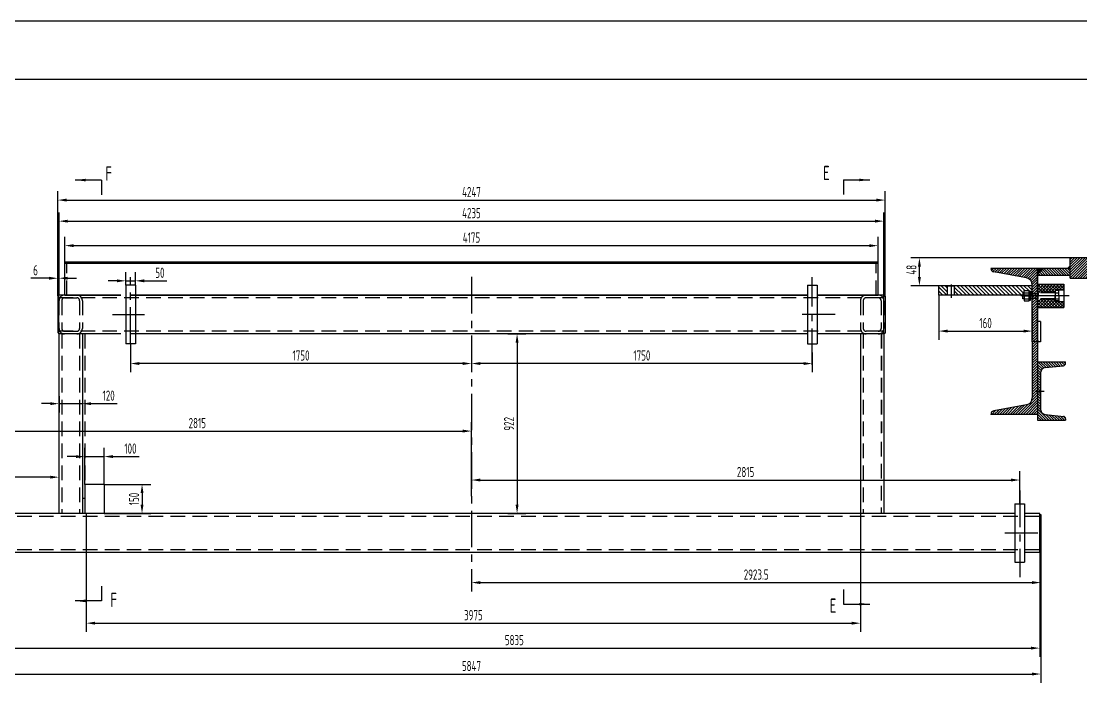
# Model space of a CAD drawing. Header units: millimetres. Extents: x 0 to 12615, y 0 to 8910.
# Drawn here: x 4293 to 9733, y 5514 to 8910 of the extents above; entities that cross this region are included whole.
import ezdxf
from ezdxf.enums import TextEntityAlignment as Align

# ---------------------------------------------------------------- set-up
doc = ezdxf.new("R2010")
doc.units = ezdxf.units.MM
doc.header["$LTSCALE"] = 150
doc.linetypes.add('F', pattern=[0.75, 0.5, -0.25])
doc.linetypes.add('G', pattern=[2, 1.25, -0.25, 0.25, -0.25])
for name, color, linetype in [('01', 7, 'Continuous'), ('02', 1, 'Continuous'), ('04', 2, 'F'), ('05', 4, 'G'), ('08', 1, 'Continuous'), ('10', 1, 'Continuous'), ('11', 3, 'Continuous')]:
    doc.layers.add(name, color=color, linetype=linetype)
doc.styles.get("Standard").update_dxf_attribs({"font": 'isocp', "width": 0.707, "bigfont": 'intecad.shx'})
doc.dimstyles.new('INTE', dxfattribs={"dimscale": 15, "dimtxt": 3.5, "dimasz": 3, "dimexe": 3, "dimexo": 0, "dimgap": 1, "dimtad": 1, "dimdsep": 46, "dimtxsty": 'Standard', "dimcen": 0, "dimclrd": 1, "dimclre": 1, "dimclrt": 3, "dimaunit": 1, "dimadec": 0, "dimazin": 0, "dimtfac": 1, "dimtmove": 0, "dimatfit": 0, "dimfxl": 1, "dimarcsym": 0})
pattern_1 = [(135, (-3779.765, 4194.503), (-6.735192, -6.735192), [])]

# ---------------------------------------------------------------- blocks, each defined once
blk = doc.blocks.new('槽钢')
at = {"layer": '01', "color": 7, "linetype": 'Continuous'}
for p, q in [((0, 50), (0, -50)), ((0, 50), (48, 50)), ((0, 50), (48, 50)), ((48, 47.5), (48, 50)), ((5.3, 31.6), (5.3, -31.6)), ((0, -50), (48, -50)), ((48, -47.5), (48, -50))]:
    blk.add_line(p, q, dxfattribs=at)
at = {"layer": '01'}
for p, q in [((12.9, 40.1), (44.2, 43.3)), ((12.9, -40.1), (44.2, -43.3))]:
    blk.add_line(p, q, dxfattribs=at)
for centre, radius, start, end in [((13.8, 31.6), 8.5, 95.9762, 180), ((43.8, 47.5), 4.2, 275.9762, 0), ((13.8, -31.6), 8.5, 180, 264.0238), ((43.8, -47.5), 4.2, 0, 84.0238)]:
    blk.add_arc(centre, radius, start, end, dxfattribs=at)
at = {"layer": '05', "color": 4, "linetype": 'G'}
blk.add_line((-4, 0), (11.4, 0), dxfattribs=at)
blk = doc.blocks.new('*U85')
at = {"layer": '01'}
for p, q in [((0, 125), (80, 125)), ((0, 0), (0, 125)), ((18.8, 108.5), (75.1, 119.1)), ((9, 0), (9, 96.7)), ((0, 0), (0, -125)), ((9, 0), (9, -96.7)), ((18.8, -108.5), (75.1, -119.1)), ((0, -125), (80, -125))]:
    blk.add_line(p, q, dxfattribs=at)
for centre, radius, start, end in [((74, 125), 6, 280.7056, 0), ((21, 96.7), 12, 100.7056, 180), ((21, -96.7), 12, 180, 259.2944), ((74, -125), 6, 360, 79.2944)]:
    blk.add_arc(centre, radius, start, end, dxfattribs=at)
at = {"layer": '05'}
blk.add_line((-2.1, 0), (10.6, 0), dxfattribs=at)
blk = doc.blocks.new('*D87')
at = {"layer": '08', "color": 1, "lineweight": -2}
for p, q in [((4627.5, 6382.4), (4627.5, 5774.9)), ((8602.5, 6382.4), (8602.5, 5774.9)), ((4672.5, 5819.9), (8557.5, 5819.9))]:
    blk.add_line(p, q, dxfattribs=at)
at = {"layer": '08', "color": 1}
for points in [[(4672.5, 5827.4), (4672.5, 5812.4), (4627.5, 5819.9)], [(8557.5, 5827.4), (8557.5, 5812.4), (8602.5, 5819.9)]]:
    blk.add_solid(points, dxfattribs=at)
at = {"layer": 'Defpoints', "color": 0}
for p in [(4627.5, 6382.4), (8602.5, 6382.4), (8602.5, 5819.9)]:
    blk.add_point(p, dxfattribs=at)
at = {"layer": '08', "color": 3, "insert": (6615, 5861.1), "char_height": 52.5, "attachment_point": 5}
blk.add_mtext('3975', dxfattribs=at)
blk = doc.blocks.new('*D151')
at = {"layer": '08', "color": 1, "lineweight": -2}
for p, q in [((4487.5, 7504.4), (4487.5, 7928.6)), ((8722.5, 7504.4), (8722.5, 7928.6)), ((4532.5, 7883.6), (8677.5, 7883.6))]:
    blk.add_line(p, q, dxfattribs=at)
at = {"layer": '08', "color": 1}
for points in [[(4532.5, 7891.1), (4532.5, 7876.1), (4487.5, 7883.6)], [(8677.5, 7891.1), (8677.5, 7876.1), (8722.5, 7883.6)]]:
    blk.add_solid(points, dxfattribs=at)
at = {"layer": 'Defpoints', "color": 0}
for p in [(8722.5, 7883.6), (4487.5, 7504.4), (8722.5, 7504.4)]:
    blk.add_point(p, dxfattribs=at)
at = {"layer": '08', "color": 3, "insert": (6605, 7924.9), "char_height": 52.5, "attachment_point": 5}
blk.add_mtext('4235', dxfattribs=at)
blk = doc.blocks.new('*D159')
at = {"layer": '08', "color": 1, "lineweight": -2}
for p, q in [((4487.5, 6984.6), (4487.5, 6901.8)), ((4607.5, 6984.6), (4607.5, 6901.8)), ((4442.5, 6946.8), (4397.5, 6946.8)), ((4487.5, 6946.8), (4607.5, 6946.8)), ((4652.5, 6946.8), (4786.9, 6946.8))]:
    blk.add_line(p, q, dxfattribs=at)
at = {"layer": '08', "color": 1}
for points in [[(4442.5, 6954.3), (4442.5, 6939.3), (4487.5, 6946.8)], [(4652.5, 6954.3), (4652.5, 6939.3), (4607.5, 6946.8)]]:
    blk.add_solid(points, dxfattribs=at)
at = {"layer": 'Defpoints', "color": 0}
for p in [(4487.5, 6984.6), (4607.5, 6984.6), (4607.5, 6946.8)]:
    blk.add_point(p, dxfattribs=at)
at = {"layer": '08', "color": 3, "insert": (4742.2, 6988), "char_height": 52.5, "attachment_point": 5}
blk.add_mtext('120', dxfattribs=at)
blk = doc.blocks.new('*D160')
at = {"layer": '08', "color": 1, "lineweight": -2}
for p, q in [((4619.5, 6532.4), (4619.5, 6720)), ((4719.5, 6532.4), (4719.5, 6720)), ((4574.5, 6675), (4529.5, 6675)), ((4619.5, 6675), (4719.5, 6675)), ((4764.5, 6675), (4898.9, 6675))]:
    blk.add_line(p, q, dxfattribs=at)
at = {"layer": '08', "color": 1}
for points in [[(4574.5, 6682.5), (4574.5, 6667.5), (4619.5, 6675)], [(4764.5, 6682.5), (4764.5, 6667.5), (4719.5, 6675)]]:
    blk.add_solid(points, dxfattribs=at)
at = {"layer": 'Defpoints', "color": 0}
for p in [(4719.5, 6675), (4619.5, 6532.4), (4719.5, 6532.4)]:
    blk.add_point(p, dxfattribs=at)
at = {"layer": '08', "color": 3, "insert": (4854.2, 6716.3), "char_height": 52.5, "attachment_point": 5}
blk.add_mtext('100', dxfattribs=at)
blk = doc.blocks.new('*D161')
at = {"layer": '08', "color": 1, "lineweight": -2}
for p, q in [((4719.5, 6532.4), (4958.8, 6532.4)), ((4913.8, 6487.4), (4913.8, 6427.4)), ((4719.5, 6382.4), (4958.8, 6382.4))]:
    blk.add_line(p, q, dxfattribs=at)
at = {"layer": '08', "color": 1}
for points in [[(4906.3, 6487.4), (4921.3, 6487.4), (4913.8, 6532.4)], [(4906.3, 6427.4), (4921.3, 6427.4), (4913.8, 6382.4)]]:
    blk.add_solid(points, dxfattribs=at)
at = {"layer": 'Defpoints', "color": 0}
for p in [(4719.5, 6532.4), (4719.5, 6382.4), (4913.8, 6382.4)]:
    blk.add_point(p, dxfattribs=at)
at = {"layer": '08', "color": 3, "insert": (4872.6, 6457.4), "char_height": 52.5, "attachment_point": 5, "rotation": 90}
blk.add_mtext('150', dxfattribs=at)
blk = doc.blocks.new('*D163')
at = {"layer": '08', "color": 1, "lineweight": -2}
for p, q in [((9679.5, 7695.4), (8860, 7695.4)), ((8905, 7596.4), (8905, 7650.4)), ((9004.5, 7551.4), (8860, 7551.4))]:
    blk.add_line(p, q, dxfattribs=at)
at = {"layer": '08', "color": 1}
for points in [[(8897.5, 7650.4), (8912.5, 7650.4), (8905, 7695.4)], [(8897.5, 7596.4), (8912.5, 7596.4), (8905, 7551.4)]]:
    blk.add_solid(points, dxfattribs=at)
at = {"layer": 'Defpoints', "color": 0}
for p in [(8905, 7695.4), (9679.5, 7695.4), (9004.5, 7551.4)]:
    blk.add_point(p, dxfattribs=at)
at = {"layer": '08', "color": 3, "insert": (8863.8, 7623.4), "char_height": 52.5, "attachment_point": 5, "rotation": 90}
blk.add_mtext(' 48  ', dxfattribs=at)
blk = doc.blocks.new('*D168')
at = {"layer": '08', "color": 1, "lineweight": -2}
for p, q in [((3687.5, 6382.4), (3687.5, 6614.5)), ((4487.5, 6382.4), (4487.5, 6614.5)), ((4442.5, 6569.5), (3732.5, 6569.5))]:
    blk.add_line(p, q, dxfattribs=at)
at = {"layer": '08', "color": 1}
for points in [[(3732.5, 6577), (3732.5, 6562), (3687.5, 6569.5)], [(4442.5, 6577), (4442.5, 6562), (4487.5, 6569.5)]]:
    blk.add_solid(points, dxfattribs=at)
at = {"layer": 'Defpoints', "color": 0}
for p in [(3687.5, 6569.5), (3687.5, 6382.4), (4487.5, 6382.4)]:
    blk.add_point(p, dxfattribs=at)
at = {"layer": '08', "color": 3, "insert": (4087.5, 6610.8), "char_height": 52.5, "attachment_point": 5}
blk.add_mtext('800', dxfattribs=at)
blk = doc.blocks.new('*D135')
at = {"layer": '08', "color": 1, "lineweight": -2}
for p, q in [((3687.5, 6182.4), (3687.5, 5647)), ((9522.5, 6182.4), (9522.5, 5647)), ((3732.5, 5692), (9477.5, 5692))]:
    blk.add_line(p, q, dxfattribs=at)
at = {"layer": '08', "color": 1}
for points in [[(3732.5, 5699.5), (3732.5, 5684.5), (3687.5, 5692)], [(9477.5, 5699.5), (9477.5, 5684.5), (9522.5, 5692)]]:
    blk.add_solid(points, dxfattribs=at)
at = {"layer": 'Defpoints', "color": 0}
for p in [(3687.5, 6182.4), (9522.5, 6182.4), (9522.5, 5692)]:
    blk.add_point(p, dxfattribs=at)
at = {"layer": '08', "color": 3, "insert": (6825.2, 5733.2), "char_height": 52.5, "attachment_point": 5}
blk.add_mtext('5835', dxfattribs=at)
blk = doc.blocks.new('*D137')
at = {"layer": '08', "color": 1, "lineweight": -2}
for p, q in [((3681.5, 6187.6), (3681.5, 5513.8)), ((9528.5, 6187.6), (9528.5, 5513.8)), ((3726.5, 5558.8), (9483.5, 5558.8))]:
    blk.add_line(p, q, dxfattribs=at)
at = {"layer": '08', "color": 1}
for points in [[(3726.5, 5566.3), (3726.5, 5551.3), (3681.5, 5558.8)], [(9483.5, 5566.3), (9483.5, 5551.3), (9528.5, 5558.8)]]:
    blk.add_solid(points, dxfattribs=at)
at = {"layer": 'Defpoints', "color": 0}
for p in [(3681.5, 6187.6), (9528.5, 6187.6), (9528.5, 5558.8)]:
    blk.add_point(p, dxfattribs=at)
at = {"layer": '08', "color": 3, "insert": (6605, 5600.1), "char_height": 52.5, "attachment_point": 5}
blk.add_mtext('5847', dxfattribs=at)
blk = doc.blocks.new('*D138')
at = {"layer": '08', "color": 1, "lineweight": -2}
for p, q in [((4481.5, 7499.6), (4481.5, 7635.5)), ((4487.5, 7504.4), (4487.5, 7635.5)), ((4436.5, 7590.5), (4342.6, 7590.5)), ((4487.5, 7590.5), (4481.5, 7590.5)), ((4532.5, 7590.5), (4577.5, 7590.5))]:
    blk.add_line(p, q, dxfattribs=at)
at = {"layer": '08', "color": 1}
for points in [[(4436.5, 7598), (4436.5, 7583), (4481.5, 7590.5)], [(4532.5, 7598), (4532.5, 7583), (4487.5, 7590.5)]]:
    blk.add_solid(points, dxfattribs=at)
at = {"layer": 'Defpoints', "color": 0}
for p in [(4481.5, 7590.5), (4481.5, 7499.6), (4487.5, 7504.4)]:
    blk.add_point(p, dxfattribs=at)
at = {"layer": '08', "color": 3, "insert": (4367, 7631.7), "char_height": 52.5, "attachment_point": 5}
blk.add_mtext('6', dxfattribs=at)
blk = doc.blocks.new('*D139')
at = {"layer": '08', "color": 1, "lineweight": -2}
for p, q in [((4481.5, 7499.6), (4481.5, 8036.7)), ((8728.5, 7499.4), (8728.5, 8036.7)), ((4526.5, 7991.7), (8683.5, 7991.7))]:
    blk.add_line(p, q, dxfattribs=at)
at = {"layer": '08', "color": 1}
for points in [[(4526.5, 7999.2), (4526.5, 7984.2), (4481.5, 7991.7)], [(8683.5, 7999.2), (8683.5, 7984.2), (8728.5, 7991.7)]]:
    blk.add_solid(points, dxfattribs=at)
at = {"layer": 'Defpoints', "color": 0}
for p in [(8728.5, 7991.7), (4481.5, 7499.6), (8728.5, 7499.4)]:
    blk.add_point(p, dxfattribs=at)
at = {"layer": '08', "color": 3, "insert": (6605, 8033), "char_height": 52.5, "attachment_point": 5}
blk.add_mtext('4247', dxfattribs=at)
blk = doc.blocks.new('*D141')
at = {"layer": '08', "color": 1, "lineweight": -2}
for p, q in [((6791.7, 7304.4), (6884.3, 7304.4)), ((6839.3, 7259.4), (6839.3, 6427.4)), ((6791.7, 6382.4), (6884.3, 6382.4))]:
    blk.add_line(p, q, dxfattribs=at)
at = {"layer": '08', "color": 1}
for points in [[(6831.8, 7259.4), (6846.8, 7259.4), (6839.3, 7304.4)], [(6831.8, 6427.4), (6846.8, 6427.4), (6839.3, 6382.4)]]:
    blk.add_solid(points, dxfattribs=at)
at = {"layer": 'Defpoints', "color": 0}
for p in [(6791.7, 7304.4), (6791.7, 6382.4), (6839.3, 6382.4)]:
    blk.add_point(p, dxfattribs=at)
at = {"layer": '08', "color": 3, "insert": (6798, 6843.4), "char_height": 52.5, "attachment_point": 5, "rotation": 90}
blk.add_mtext('922', dxfattribs=at)
blk = doc.blocks.new('*D110')
at = {"layer": '08', "color": 1, "lineweight": -2}
for p, q in [((6605, 7225.2), (6605, 7107.7)), ((8355, 7209.7), (8355, 7107.7)), ((8310, 7152.7), (6650, 7152.7))]:
    blk.add_line(p, q, dxfattribs=at)
at = {"layer": '08', "color": 1}
for points in [[(6650, 7160.2), (6650, 7145.2), (6605, 7152.7)], [(8310, 7160.2), (8310, 7145.2), (8355, 7152.7)]]:
    blk.add_solid(points, dxfattribs=at)
at = {"layer": 'Defpoints', "color": 0}
for p in [(6605, 7225.2), (8355, 7209.7), (6605, 7152.7)]:
    blk.add_point(p, dxfattribs=at)
at = {"layer": '08', "color": 3, "insert": (7480, 7194), "char_height": 52.5, "attachment_point": 5}
blk.add_mtext('1750', dxfattribs=at)
blk = doc.blocks.new('*D111')
at = {"layer": '08', "color": 1, "lineweight": -2}
for p, q in [((4855, 7254.4), (4855, 7107.7)), ((6605, 7225.2), (6605, 7107.7)), ((6560, 7152.7), (4900, 7152.7))]:
    blk.add_line(p, q, dxfattribs=at)
at = {"layer": '08', "color": 1}
for points in [[(4900, 7160.2), (4900, 7145.2), (4855, 7152.7)], [(6560, 7160.2), (6560, 7145.2), (6605, 7152.7)]]:
    blk.add_solid(points, dxfattribs=at)
at = {"layer": 'Defpoints', "color": 0}
for p in [(4855, 7254.4), (6605, 7225.2), (4855, 7152.7)]:
    blk.add_point(p, dxfattribs=at)
at = {"layer": '08', "color": 3, "insert": (5730, 7194), "char_height": 52.5, "attachment_point": 5}
blk.add_mtext('1750', dxfattribs=at)
blk = doc.blocks.new('*D112')
at = {"layer": '08', "color": 1, "lineweight": -2}
for p, q in [((3790, 6432.4), (3790, 6850.9)), ((3835, 6805.9), (6560, 6805.9)), ((6605, 6472.6), (6605, 6850.9))]:
    blk.add_line(p, q, dxfattribs=at)
at = {"layer": '08', "color": 1}
for points in [[(3835, 6813.4), (3835, 6798.4), (3790, 6805.9)], [(6560, 6813.4), (6560, 6798.4), (6605, 6805.9)]]:
    blk.add_solid(points, dxfattribs=at)
at = {"layer": 'Defpoints', "color": 0}
for p in [(6605, 6805.9), (3790, 6432.4), (6605, 6472.6)]:
    blk.add_point(p, dxfattribs=at)
at = {"layer": '08', "color": 3, "insert": (5197.5, 6847.1), "char_height": 52.5, "attachment_point": 5}
blk.add_mtext('2815', dxfattribs=at)
blk = doc.blocks.new('*D113')
at = {"layer": '08', "color": 1, "lineweight": -2}
for p, q in [((6605, 6472.6), (6605, 6599.7)), ((9420, 6432.4), (9420, 6599.7)), ((6650, 6554.7), (9375, 6554.7))]:
    blk.add_line(p, q, dxfattribs=at)
at = {"layer": '08', "color": 1}
for points in [[(6650, 6562.2), (6650, 6547.2), (6605, 6554.7)], [(9375, 6562.2), (9375, 6547.2), (9420, 6554.7)]]:
    blk.add_solid(points, dxfattribs=at)
at = {"layer": 'Defpoints', "color": 0}
for p in [(9420, 6554.7), (6605, 6472.6), (9420, 6432.4)]:
    blk.add_point(p, dxfattribs=at)
at = {"layer": '08', "color": 3, "insert": (8012.5, 6595.9), "char_height": 52.5, "attachment_point": 5}
blk.add_mtext('2815', dxfattribs=at)
blk = doc.blocks.new('*D114')
at = {"layer": '08', "color": 1, "lineweight": -2}
for p, q in [((6605, 6065.9), (6605, 5983.2)), ((9528.5, 6065.9), (9528.5, 5983.2)), ((6650, 6028.2), (9483.5, 6028.2))]:
    blk.add_line(p, q, dxfattribs=at)
at = {"layer": '08', "color": 1}
for points in [[(6650, 6035.7), (6650, 6020.7), (6605, 6028.2)], [(9483.5, 6035.7), (9483.5, 6020.7), (9528.5, 6028.2)]]:
    blk.add_solid(points, dxfattribs=at)
at = {"layer": 'Defpoints', "color": 0}
for p in [(6605, 6065.9), (9528.5, 6065.9), (9528.5, 6028.2)]:
    blk.add_point(p, dxfattribs=at)
at = {"layer": '08', "color": 3, "insert": (8066.7, 6069.5), "char_height": 52.5, "attachment_point": 5}
blk.add_mtext('2923.5', dxfattribs=at)
blk = doc.blocks.new('*D210')
at = {"layer": '08', "color": 1, "lineweight": -2}
for p, q in [((9004.5, 7503.4), (9004.5, 7274.2)), ((9484.5, 7442.5), (9484.5, 7274.2)), ((9049.5, 7319.2), (9439.5, 7319.2))]:
    blk.add_line(p, q, dxfattribs=at)
at = {"layer": '08', "color": 1}
for points in [[(9049.5, 7326.7), (9049.5, 7311.7), (9004.5, 7319.2)], [(9439.5, 7326.7), (9439.5, 7311.7), (9484.5, 7319.2)]]:
    blk.add_solid(points, dxfattribs=at)
at = {"layer": 'Defpoints', "color": 0}
for p in [(9004.5, 7503.4), (9484.5, 7442.5), (9484.5, 7319.2)]:
    blk.add_point(p, dxfattribs=at)
at = {"layer": '08', "color": 3, "insert": (9244.5, 7360.4), "char_height": 52.5, "attachment_point": 5}
blk.add_mtext('160', dxfattribs=at)
blk = doc.blocks.new('*D216')
at = {"layer": '08', "color": 1, "lineweight": -2}
for p, q in [((4517.5, 7674.4), (4517.5, 7802.8)), ((8692.5, 7674.4), (8692.5, 7802.8)), ((4562.5, 7757.8), (8647.5, 7757.8))]:
    blk.add_line(p, q, dxfattribs=at)
at = {"layer": '08', "color": 1}
for points in [[(4562.5, 7765.3), (4562.5, 7750.3), (4517.5, 7757.8)], [(8647.5, 7765.3), (8647.5, 7750.3), (8692.5, 7757.8)]]:
    blk.add_solid(points, dxfattribs=at)
at = {"layer": 'Defpoints', "color": 0}
for p in [(8692.5, 7757.8), (4517.5, 7674.4), (8692.5, 7674.4)]:
    blk.add_point(p, dxfattribs=at)
at = {"layer": '08', "color": 3, "insert": (6605, 7799.1), "char_height": 52.5, "attachment_point": 5}
blk.add_mtext('4175', dxfattribs=at)
blk = doc.blocks.new('*D217')
at = {"layer": '08', "color": 1, "lineweight": -2}
for p, q in [((4830, 7554.4), (4830, 7622.2)), ((4880, 7554.4), (4880, 7622.2)), ((4785, 7577.2), (4740, 7577.2)), ((4830, 7577.2), (4880, 7577.2)), ((4925, 7577.2), (5040.8, 7577.2))]:
    blk.add_line(p, q, dxfattribs=at)
at = {"layer": '08', "color": 1}
for points in [[(4785, 7584.7), (4785, 7569.7), (4830, 7577.2)], [(4925, 7584.7), (4925, 7569.7), (4880, 7577.2)]]:
    blk.add_solid(points, dxfattribs=at)
at = {"layer": 'Defpoints', "color": 0}
for p in [(4880, 7577.2), (4830, 7554.4), (4880, 7554.4)]:
    blk.add_point(p, dxfattribs=at)
at = {"layer": '08', "color": 3, "insert": (5005.4, 7618.5), "char_height": 52.5, "attachment_point": 5}
blk.add_mtext('50', dxfattribs=at)
blk = doc.blocks.new('*U227')
at = {"layer": '01'}
blk.add_lwpolyline([(821, 574), (20, 574)], dxfattribs=at)
at = {"layer": '02'}
blk.add_lwpolyline([(841, 594), (0, 594)], dxfattribs=at)

msp = doc.modelspace()

# ---------------------------------------------------------------- hatches: boundary and pattern name
at = {"layer": '10'}
h = msp.add_hatch(dxfattribs=at)
h.set_pattern_fill('ANSI31', color=256, scale=3, style=0)
h.set_pattern_definition([(45, (-130778.816, -23984.272), (-6.7351921, 6.7351921), [])])
h.paths.add_polyline_path([(9811.483, 7641.383), (9811.483, 7683.383), (9811.483, 7695.388), (9679.483, 7695.388), (9679.483, 7590.388), (9820.253, 7590.388), (9820.253, 7599.383), (9811.483, 7599.383)])
h = msp.add_hatch(dxfattribs=at)
h.set_pattern_fill('ANSI31', color=256, scale=3, style=0)
h.set_pattern_definition([(45, (-3779.765, 4194.503), (-6.735192, 6.735192), [])])
h.paths.add_polyline_path([(9511.483, 7641.388), (9271.483, 7641.388, 0.36048732), (9286.139, 7623.701), (9455.17, 7591.745, -0.36048732), (9484.483, 7556.372), (9484.483, 7266.388), (9511.483, 7266.388)])
h.paths.add_polyline_path([(9511.483, 7266.388), (9484.483, 7266.388), (9484.483, 6976.404, -0.36048732), (9455.17, 6941.031), (9286.139, 6909.075, 0.36048511), (9271.483, 6891.388, 0.00000196), (9271.483, 6891.388), (9511.483, 6891.388)])
h = msp.add_hatch(dxfattribs=at)
h.set_pattern_fill('ANSI31', color=256, scale=3, angle=90, style=0)
h.set_pattern_definition(pattern_1)
h.paths.add_polyline_path([(9679.483, 7641.388), (9541.483, 7641.388), (9511.483, 7611.388), (9511.483, 7605.388), (9679.483, 7605.388)])
h.paths.add_polyline_path([(10252.483, 7641.388), (10129.483, 7641.388), (10129.483, 7605.388), (10252.483, 7605.388, -0.41421356), (10297.483, 7560.388), (10297.483, 6891.388), (10333.483, 6891.388), (10333.483, 7560.388, 0.41421356)])
for points in [[(9511.483, 7611.388), (9541.483, 7641.388), (9511.483, 7641.388)], [(9661.773, 7641.388), (9679.483, 7641.388), (9679.483, 7658.88)]]:
    msp.add_hatch(color=256, dxfattribs=at).paths.add_polyline_path(points)
h = msp.add_hatch(dxfattribs=at)
h.set_pattern_fill('ANSI31', color=256, scale=4.5, angle=90, style=0)
h.paths.add_polyline_path([(9484.483, 7551.388), (9085.483, 7551.388), (9085.483, 7503.388), (9436.483, 7503.388), (9436.483, 7515.388), (9442.483, 7515.388), (9442.483, 7527.043), (9467.683, 7527.043), (9467.683, 7523.488), (9475.483, 7523.488), (9475.483, 7515.388), (9484.483, 7515.388)])
h.paths.add_polyline_path([(9049.483, 7551.388), (9004.483, 7551.388), (9004.483, 7503.388), (9049.483, 7503.388)])
h = msp.add_hatch(dxfattribs=at)
h.set_pattern_fill('ANSI37', color=256, scale=3.5, style=0)
h.set_pattern_definition([(45, (-17047.381, -4713.296), (-7.857724, 7.857724), []), (135, (-17047.381, -4713.296), (-7.857724, -7.857724), [])])
h.paths.add_polyline_path([(9646.483, 7560.388), (9511.483, 7560.388), (9511.483, 7518.388), (9601.483, 7518.388), (9601.483, 7530.388), (9646.483, 7530.388)])
h.paths.add_polyline_path([(9646.483, 7470.388), (9601.483, 7470.388), (9601.483, 7482.388), (9511.483, 7482.388), (9511.483, 7440.388), (9646.483, 7440.388)])
h = msp.add_hatch(dxfattribs=at)
h.set_pattern_fill('ANSI31', color=256, scale=3, angle=90, style=0)
h.set_pattern_definition(pattern_1)
h.paths.add_polyline_path([(9655.483, 7153.943), (9655.483, 7161.388), (9511.483, 7161.388), (9511.483, 7011.388), (9527.383, 7011.388), (9527.383, 7106.213, -0.38398331), (9550.228, 7131.575), (9644.195, 7141.411, 0.38398331)])
h.paths.add_polyline_path([(9550.228, 6891.201, -0.38398331), (9527.383, 6916.563), (9527.383, 7011.388), (9511.483, 7011.388), (9511.483, 6891.388), (9511.483, 6861.388), (9655.483, 6861.388), (9655.483, 6868.833, 0.38398331), (9644.195, 6881.365)])

# ---------------------------------------------------------------- linework, layer by layer
at = {"layer": '01'}
for p, q in [((4705.614, 8094.443), (4705.614, 8019.443)), ((8514.761, 8095.099), (8514.761, 8020.099)), ((4517.465, 7504.358), (4517.465, 7674.358)), ((8692.465, 7504.358), (8692.465, 7674.358)), ((9541.483, 7641.388), (9511.483, 7611.388)), ((9679.483, 7590.388), (9820.253, 7590.388)), ((4829.965, 7554.358), (4829.965, 7254.358)), ((4879.965, 7554.358), (4879.965, 7254.358)), ((8329.965, 7554.358), (8329.965, 7254.358)), ((8379.965, 7554.358), (8379.965, 7254.358)), ((9484.483, 7551.388), (9004.483, 7551.388)), ((9004.483, 7503.388), (9004.483, 7551.388)), ((9049.483, 7551.388), (9085.483, 7551.388)), ((4487.465, 7499.614), (4481.465, 7499.614)), ((4481.465, 7499.614), (4481.465, 7309.614)), ((4487.465, 7304.358), (4487.465, 7504.358)), ((8722.465, 7304.358), (8722.465, 7504.358)), ((8722.465, 7499.358), (8728.465, 7499.358)), ((8728.465, 7499.358), (8728.465, 7309.358)), ((9484.483, 7503.388), (9004.483, 7503.388)), ((9526.483, 7368.388), (9511.483, 7368.388)), ((4487.465, 7304.358), (4487.465, 6382.362)), ((4607.465, 7304.358), (4607.465, 6382.362)), ((8602.465, 7304.358), (8602.465, 6382.362)), ((9526.483, 7263.388), (9511.483, 7263.388)), ((4619.465, 6532.362), (4619.465, 6382.362)), ((4719.465, 6532.362), (4719.465, 6382.362)), ((9394.965, 6432.362), (9394.965, 6132.362)), ((9444.965, 6432.362), (9444.965, 6132.362)), ((9522.465, 6182.362), (9522.465, 6382.362)), ((9522.465, 6377.362), (9528.465, 6377.362)), ((9528.465, 6377.362), (9528.465, 6187.362)), ((4705.614, 6009.214), (4705.614, 5934.214)), ((8514.761, 5992.478), (8514.761, 5917.478))]:
    msp.add_line(p, q, dxfattribs=at)
at = {"layer": '01', "color": 7, "linetype": 'Continuous'}
for p, q in [((4517.465, 7674.358), (8692.465, 7674.358)), ((9808.483, 7695.388), (9679.483, 7695.388)), ((9679.483, 7590.388), (9679.483, 7695.388)), ((4517.465, 7668.358), (8692.465, 7668.358)), ((9679.483, 7641.388), (9511.483, 7641.388)), ((9511.483, 7641.388), (9511.483, 7605.388)), ((9511.483, 7641.388), (9511.483, 6891.388)), ((9679.483, 7605.388), (9511.483, 7605.388)), ((4879.965, 7554.358), (4829.965, 7554.358)), ((8329.965, 7554.358), (8379.965, 7554.358)), ((9049.483, 7503.388), (9049.483, 7551.388)), ((9085.483, 7503.388), (9085.483, 7551.388)), ((9442.483, 7515.388), (9436.483, 7515.388)), ((9436.483, 7515.388), (9436.483, 7500.388)), ((9442.483, 7500.388), (9442.483, 7527.043)), ((9442.483, 7527.043), (9467.683, 7527.043)), ((9442.483, 7515.388), (9467.683, 7515.388)), ((9467.683, 7527.043), (9467.683, 7500.388)), ((9467.683, 7523.488), (9475.483, 7523.488)), ((9467.683, 7500.388), (9467.683, 7523.488)), ((9475.483, 7523.488), (9475.483, 7500.388)), ((9511.483, 7560.388), (9646.483, 7560.388)), ((9646.483, 7560.388), (9646.483, 7440.388)), ((4804.965, 7504.358), (4487.465, 7504.358)), ((4517.465, 7504.358), (4804.965, 7504.358)), ((8329.965, 7504.358), (4854.965, 7504.358)), ((4854.965, 7504.358), (8329.965, 7504.358)), ((8722.465, 7504.358), (8379.965, 7504.358)), ((8379.965, 7504.358), (8692.465, 7504.358)), ((9436.483, 7485.388), (9436.483, 7500.388)), ((9442.483, 7485.388), (9436.483, 7485.388)), ((9439.328, 7500.388), (9470.838, 7500.388)), ((9442.483, 7500.388), (9442.483, 7473.733)), ((9442.483, 7485.388), (9467.683, 7485.388)), ((9442.483, 7473.733), (9467.683, 7473.733)), ((9461.393, 7500.388), (9481.77, 7500.388)), ((9475.483, 7500.388), (9467.683, 7504.891)), ((9467.683, 7473.733), (9467.683, 7500.388)), ((9467.683, 7500.388), (9475.483, 7495.885)), ((9467.683, 7500.388), (9467.683, 7477.288)), ((9467.683, 7477.288), (9475.483, 7477.288)), ((9475.483, 7477.288), (9475.483, 7500.388)), ((9511.483, 7440.388), (9646.483, 7440.388)), ((9526.483, 7368.388), (9526.483, 7263.388)), ((4487.465, 7309.614), (4481.465, 7309.614)), ((4804.965, 7304.358), (4487.465, 7304.358)), ((8329.965, 7304.358), (4854.965, 7304.358)), ((8722.465, 7304.358), (8379.965, 7304.358)), ((8722.465, 7309.358), (8728.465, 7309.358)), ((8722.465, 7304.358), (8722.465, 6382.362)), ((4879.965, 7254.358), (4829.965, 7254.358)), ((8329.965, 7254.358), (8379.965, 7254.358)), ((4719.465, 6532.362), (4619.465, 6532.362)), ((9394.965, 6432.362), (9444.965, 6432.362)), ((9394.965, 6382.362), (3814.965, 6382.362)), ((9522.465, 6382.362), (9444.965, 6382.362)), ((9394.965, 6182.362), (3814.965, 6182.362)), ((9394.965, 6182.362), (3814.965, 6182.362)), ((9522.465, 6182.362), (9444.965, 6182.362)), ((9522.465, 6182.362), (9444.965, 6182.362)), ((9522.465, 6187.362), (9528.465, 6187.362)), ((9394.965, 6132.362), (9444.965, 6132.362))]:
    msp.add_line(p, q, dxfattribs=at)
at = {"layer": '02'}
for p, q in [((4705.614, 8094.443), (4570.614, 8094.443)), ((8514.761, 8095.099), (8649.761, 8095.099)), ((4705.614, 5934.214), (4570.614, 5934.214)), ((8514.761, 5917.478), (8649.761, 5917.478))]:
    msp.add_line(p, q, dxfattribs=at)
at = {"layer": '02', "color": 1, "linetype": 'Continuous'}
msp.add_line((9224.483, 7551.388), (9224.483, 7551.388), dxfattribs=at)
at = {"layer": '02'}
for points in [[(4570.614, 8094.443, 0, 13.5, 0), (4624.614, 8094.443, 0, 0, 0)], [(8649.761, 8095.099, 0, 13.5, 0), (8595.761, 8095.099, 0, 0, 0)], [(4570.614, 5934.214, 0, 13.5, 0), (4624.614, 5934.214, 0, 0, 0)], [(8649.761, 5917.478, 0, 13.5, 0), (8595.761, 5917.478, 0, 0, 0)]]:
    msp.add_lwpolyline(points, format="xyseb", dxfattribs=at)
at = {"layer": '04', "color": 2, "linetype": 'F'}
for p, q in [((4527.465, 7504.358), (4527.465, 7668.358)), ((8682.465, 7504.358), (8682.465, 7668.358)), ((9436.483, 7512.388), (9442.483, 7512.388)), ((9601.483, 7515.388), (9475.483, 7515.388)), ((9475.483, 7512.388), (9514.483, 7512.388)), ((9601.483, 7518.388), (9511.483, 7518.388)), ((9514.483, 7515.388), (9514.483, 7500.388)), ((9601.483, 7530.388), (9646.483, 7530.388)), ((9646.483, 7530.388), (9601.483, 7530.388)), ((9601.483, 7530.388), (9601.483, 7470.388)), ((9601.483, 7527.043), (9601.483, 7500.388)), ((9620.683, 7527.043), (9601.483, 7527.043)), ((9601.483, 7515.388), (9620.683, 7515.388)), ((9620.683, 7500.388), (9620.683, 7527.043)), ((8722.465, 7490.358), (4487.465, 7490.358)), ((4487.465, 7475.358), (4487.465, 7333.358)), ((4501.465, 7475.358), (4501.465, 7333.358)), ((4516.465, 7490.358), (4578.465, 7490.358)), ((4593.465, 7475.358), (4593.465, 7333.358)), ((4607.465, 7475.358), (4607.465, 7333.358)), ((8602.465, 7475.358), (8602.465, 7333.358)), ((8616.465, 7475.358), (8616.465, 7333.358)), ((8693.465, 7490.358), (8631.465, 7490.358)), ((8708.465, 7475.358), (8708.465, 7333.358)), ((8722.465, 7475.358), (8722.465, 7333.358)), ((9436.483, 7488.388), (9442.483, 7488.388)), ((9475.483, 7488.388), (9514.483, 7488.388)), ((9601.483, 7485.388), (9475.483, 7485.388)), ((9601.483, 7482.388), (9511.483, 7482.388)), ((9514.483, 7485.388), (9514.483, 7500.388)), ((9601.483, 7473.733), (9601.483, 7500.388)), ((9601.483, 7485.388), (9620.683, 7485.388)), ((9620.683, 7473.733), (9601.483, 7473.733)), ((9601.483, 7470.388), (9646.483, 7470.388)), ((9620.683, 7500.388), (9620.683, 7473.733)), ((8722.465, 7318.358), (4487.465, 7318.358)), ((4501.465, 7304.358), (4501.465, 6382.362)), ((4516.465, 7318.358), (4578.465, 7318.358)), ((4593.465, 7304.358), (4593.465, 6382.362)), ((4619.465, 7304.358), (4619.465, 6460.783)), ((8616.465, 7304.358), (8616.465, 6382.362)), ((8693.465, 7318.358), (8631.465, 7318.358)), ((8708.465, 7304.358), (8708.465, 6796.099)), ((8710.465, 7304.358), (8710.465, 6796.215)), ((8708.465, 6750.461), (8708.465, 6382.362)), ((4607.465, 6460.783), (4619.465, 6460.783)), ((9522.465, 6368.362), (3687.465, 6368.362)), ((9522.465, 6196.362), (3687.465, 6196.362))]:
    msp.add_line(p, q, dxfattribs=at)
for centre, radius, start, end in [((4516.465, 7475.358), 29, 90, 180), ((4516.465, 7475.358), 15, 90, 180), ((4578.465, 7475.358), 29, 0, 90), ((4578.465, 7475.358), 15, 0, 90), ((8631.465, 7475.358), 29, 90, 180), ((8631.465, 7475.358), 15, 90, 180), ((8693.465, 7475.358), 29, 0, 90), ((8693.465, 7475.358), 15, 0, 90), ((4516.465, 7333.358), 29, 180, 270), ((4516.465, 7333.358), 15, 180, 270), ((4578.465, 7333.358), 15, 270, 0), ((4578.465, 7333.358), 29, 270, 0), ((8631.465, 7333.358), 29, 180, 270), ((8631.465, 7333.358), 15, 180, 270), ((8693.465, 7333.358), 15, 270, 0), ((8693.465, 7333.358), 29, 270, 0)]:
    msp.add_arc(centre, radius, start, end, dxfattribs=at)
at = {"layer": '05', "color": 4, "linetype": 'G'}
for p, q in [((4854.965, 7254.358), (4854.965, 7595.293)), ((6604.965, 7597.328), (6604.965, 6065.946)), ((8354.965, 7145.239), (8354.965, 7595.293)), ((9067.483, 7559.025), (9067.483, 7489.798)), ((9673.498, 7500.388), (9425.836, 7500.388)), ((4762.782, 7404.358), (4926.453, 7404.358)), ((8472.149, 7404.358), (8303.477, 7404.358)), ((9419.965, 6500.84), (9419.965, 6055.69)), ((9512.149, 6282.362), (9343.477, 6282.362))]:
    msp.add_line(p, q, dxfattribs=at)

# ---------------------------------------------------------------- block references
at = {"layer": '01', "xscale": 3, "yscale": 3, "zscale": 3, "rotation": 180}
msp.add_blockref('*U85', (9511.483, 7266.388), dxfattribs=at)
at = {"layer": '01', "xscale": 3, "yscale": 3, "zscale": 3}
msp.add_blockref('槽钢', (9511.483, 7011.388), dxfattribs=at)
at = {"layer": '04', "xscale": 15, "yscale": 15, "zscale": 15}
msp.add_blockref('*U227', (0, 0), dxfattribs=at)

# ---------------------------------------------------------------- texts
at = {"layer": '11', "width": 0.707}
for s, p in [('F', (4725.687, 8069.087)), ('E', (8410.495, 8071.818)), ('F', (4751.533, 5880.09)), ('E', (8444.733, 5850.84))]:
    msp.add_text(s, height=73.5, dxfattribs=at).set_placement(p, align=Align.BOTTOM_LEFT)

# ---------------------------------------------------------------- dimensions: what is measured, and where the dimension line sits
at = {"layer": '08'}
for base, p1, p2, picture, middle in [((8728.465, 7991.748), (4481.465, 7499.614), (8728.465, 7499.358), '*D139', (6604.965, 8033.004)), ((8692.465, 7757.805), (4517.465, 7674.358), (8692.465, 7674.358), '*D216', (6604.965, 7799.055)), ((4481.465, 7590.473), (4487.465, 7504.358), (4481.465, 7499.614), '*D138', (4367.011, 7631.723)), ((4879.965, 7577.211), (4829.965, 7554.358), (4879.965, 7554.358), '*D217', (5005.395, 7618.461)), ((4854.965, 7152.729), (6604.965, 7225.159), (4854.965, 7254.358), '*D111', (5729.965, 7193.979)), ((6604.965, 7152.729), (8354.965, 7209.71), (6604.965, 7225.159), '*D110', (7479.965, 7193.979)), ((4607.465, 6946.768), (4487.465, 6984.632), (4607.465, 6984.632), '*D159', (4742.174, 6988.023)), ((4719.465, 6675.028), (4619.465, 6532.362), (4719.465, 6532.362), '*D160', (4854.174, 6716.278)), ((3687.465, 6569.502), (4487.465, 6382.362), (3687.465, 6382.362), '*D168', (4087.465, 6610.752)), ((9419.965, 6554.659), (6604.965, 6472.591), (9419.965, 6432.362), '*D113', (8012.465, 6595.914)), ((8602.465, 5819.895), (4627.465, 6382.362), (8602.465, 6382.362), '*D87', (6614.965, 5861.145)), ((9528.465, 5558.84), (3681.465, 6187.618), (9528.465, 6187.618), '*D137', (6604.965, 5600.09)), ((9528.465, 6028.213), (6604.965, 6065.946), (9528.465, 6065.946), '*D114', (8066.715, 6069.481))]:
    dim = msp.add_linear_dim(base=base, p1=p1, p2=p2, dimstyle='INTE', dxfattribs=at)
    dim.commit()
    dim.dimension.update_dxf_attribs({"geometry": picture, "text_midpoint": middle})
for base, p1, p2, picture, middle in [((8722.465, 7883.602), (4487.465, 7504.358), (8722.465, 7504.358), '*D151', (6604.965, 7883.602)), ((6604.965, 6805.874), (3789.965, 6432.362), (6604.965, 6472.591), '*D112', (5197.465, 6805.874)), ((9522.465, 5691.954), (3687.465, 6182.362), (9522.465, 6182.362), '*D135', (6825.169, 5691.954))]:
    dim = msp.add_linear_dim(base=base, p1=p1, p2=p2, dimstyle='INTE', dxfattribs=at)
    dim.commit()
    dim.dimension.update_dxf_attribs({"geometry": picture, "text_midpoint": middle, "dimtype": 160})
dim = msp.add_linear_dim(base=(8905.013, 7695.388), p1=(9004.483, 7551.388), p2=(9679.483, 7695.388), angle=90, text=' 48  ', dimstyle='INTE', override={"dimgap": 1, "dimdec": 2, "dimzin": 8, "dimpost": ' <>  ', "dimtol": 0, "dimlim": 0, "dimtp": 0, "dimtm": 0, "dimtfac": 0.7}, dxfattribs=at)
dim.commit()
dim.dimension.update_dxf_attribs({"geometry": '*D163', "text_midpoint": (8905.013, 7623.388), "dimtype": 160})
dim = msp.add_linear_dim(base=(9484.483, 7319.155), p1=(9004.483, 7503.388), p2=(9484.483, 7442.504), text='160', dimstyle='INTE', override={"dimgap": 1, "dimdec": 2, "dimzin": 8, "dimpost": '<>', "dimtol": 0, "dimlim": 0, "dimtp": 0, "dimtm": 0, "dimtfac": 0.7}, dxfattribs=at)
dim.commit()
dim.dimension.update_dxf_attribs({"geometry": '*D210', "text_midpoint": (9244.483, 7360.405)})
for base, p1, p2, picture, middle in [((6839.264, 6382.362), (6791.74, 7304.358), (6791.74, 6382.362), '*D141', (6797.996, 6843.36)), ((4913.848, 6382.362), (4719.465, 6532.362), (4719.465, 6382.362), '*D161', (4872.598, 6457.362))]:
    dim = msp.add_linear_dim(base=base, p1=p1, p2=p2, angle=90, dimstyle='INTE', dxfattribs=at)
    dim.commit()
    dim.dimension.update_dxf_attribs({"geometry": picture, "text_midpoint": middle})

doc.saveas('drawing.dxf')
